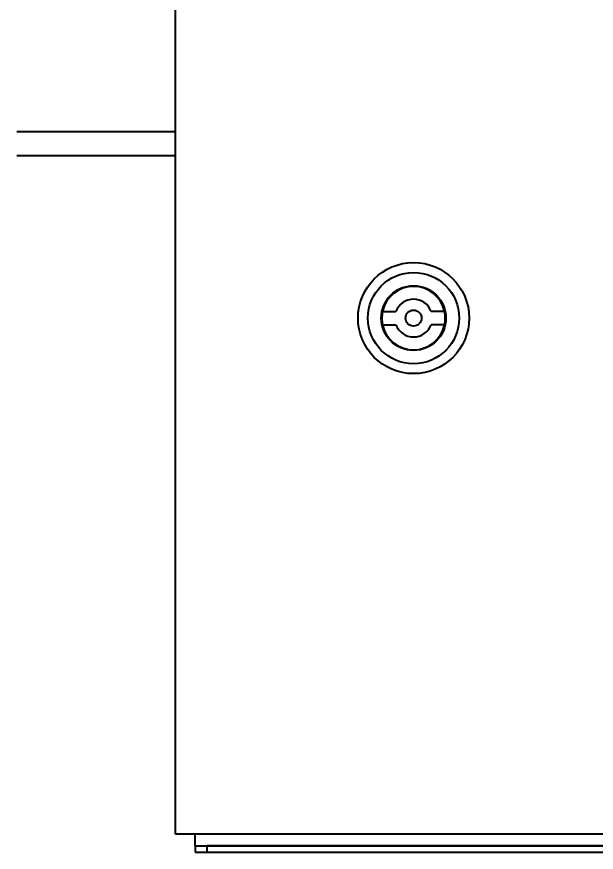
# Model space of a CAD drawing. Header units: millimetres. Extents: x 0 to 4205, y 0 to 2970.
# Drawn here: x 1614.2 to 1760.2, y 875.8 to 1086.4 of the extents above; entities that cross this region are included whole.
import ezdxf

# ---------------------------------------------------------------- set-up
doc = ezdxf.new("R2010")
doc.units = ezdxf.units.MM
doc.header["$LTSCALE"] = 5
doc.layers.add('가시적인 것(ISO)', color=3, linetype='Continuous', lineweight=40)

msp = doc.modelspace()

# ---------------------------------------------------------------- linework, layer by layer
at = {"layer": '가시적인 것(ISO)'}
for p, q in [((1654.2036, 880.4175), (1654.2036, 1520.4175)), ((1614.2036, 1057.4175), (1654.2036, 1057.4175)), ((1614.2036, 1051.4175), (1654.2036, 1051.4175)), ((1706.3863, 1012.1175), (1709.7682, 1012.1175)), ((1722.0209, 1012.1175), (1718.639, 1012.1175)), ((1706.3863, 1008.7175), (1709.7682, 1008.7175)), ((1722.0209, 1008.7175), (1718.639, 1008.7175)), ((2054.2036, 880.4175), (1654.2036, 880.4175)), ((1659.2036, 877.4175), (1659.2036, 880.4175)), ((1659.2036, 877.4175), (2049.2036, 877.4175)), ((1659.2036, 877.4175), (1659.2036, 875.8175)), ((1662.2036, 875.8175), (1662.2036, 877.4175)), ((2046.2036, 877.4175), (1662.2036, 877.4175)), ((1659.2036, 875.8175), (1662.2036, 875.8175)), ((1662.2036, 875.8175), (2046.2036, 875.8175))]:
    msp.add_line(p, q, dxfattribs=at)
for radius in [14, 11.5, 8.15, 2]:
    msp.add_circle((1714.2036, 1010.4175), radius, dxfattribs=at)
for radius, start, end in [(8, 12.268899, 167.731101), (4.75, 20.970961, 159.029039), (8, 167.731101, 192.268899), (8, 347.731101, 12.268899), (8, 192.268899, 347.731101), (4.75, 200.970961, 339.029039)]:
    msp.add_arc((1714.2036, 1010.4175), radius, start, end, dxfattribs=at)

doc.saveas('drawing.dxf')
